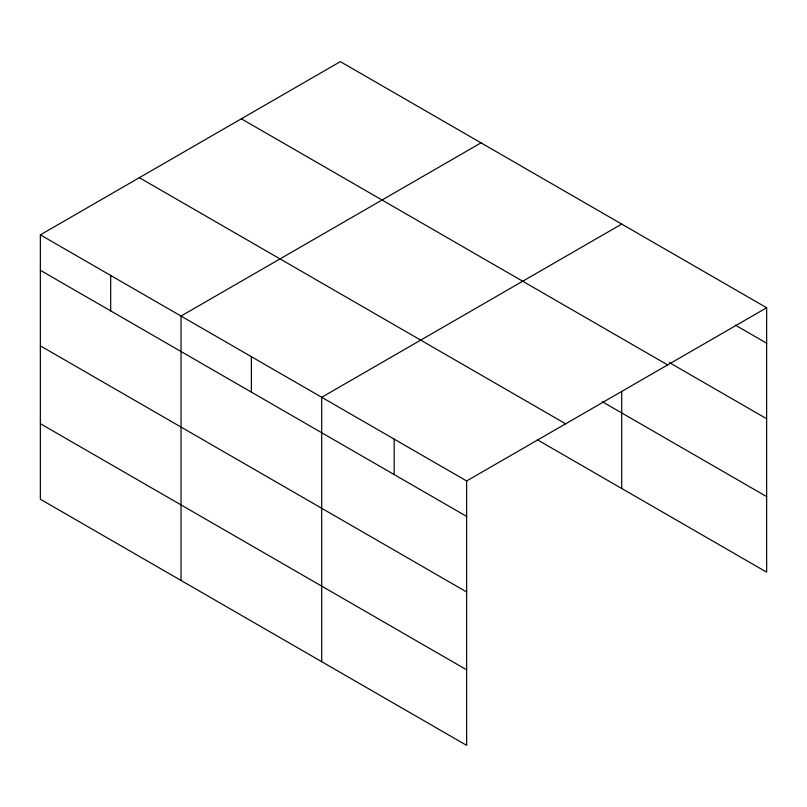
<?xml version="1.0" encoding="UTF-8"?>
<svg xmlns="http://www.w3.org/2000/svg" width="807" height="807" viewBox="0 0 807 807"><rect width="100%" height="100%" fill="white"/><g stroke="black" fill="none" stroke-linecap="round" stroke-linejoin="round"><path stroke-width="1.21" d="M466.648 591.965L466.648 480.962L40.35 234.847L40.35 499.24L466.648 745.365L466.648 591.965L40.35 345.84M40.35 234.847L340.352 61.635L766.65 307.76L766.65 572.153L537.301 439.744M481.033 142.859L181.03 316.062L181.03 580.465M621.713 224.074L321.7 397.286L321.7 661.679M466.648 480.962L766.65 307.76M735.278 325.09L766.65 343.197M669.306 362.555L766.65 418.752M241.354 118.8L667.651 364.915M602.234 401.674L766.65 496.598M139.349 177.681L565.646 423.806M40.35 270.284L466.648 516.409M40.35 423.685L466.648 669.81M621.713 391.577L621.713 488.477M394.179 439.119L394.179 474.566M251.37 356.674L251.37 392.121M110.69 275.449L110.69 310.897"/></g></svg>
